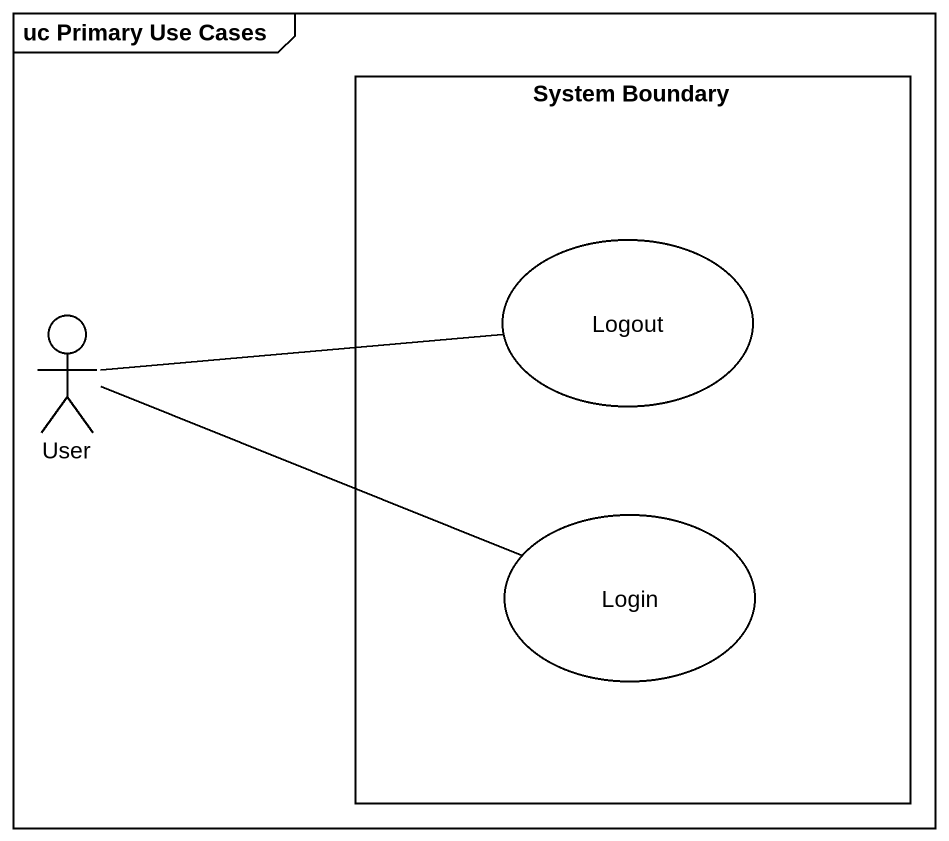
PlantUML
@startuml
mainframe uc Primary Use Cases
rectangle "System Boundary" as System_Boundary {
  usecase Logout
  usecase Login
}
actor User
User -right- Logout
User -right- Login
@enduml
